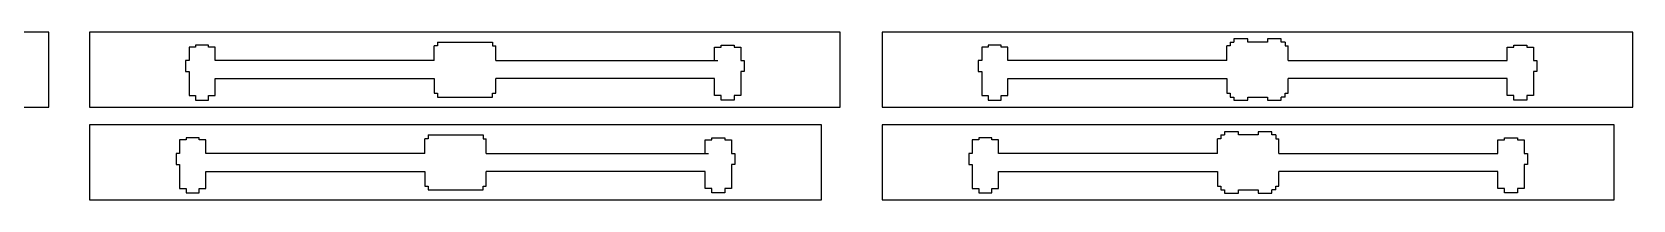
# Model space of a CAD drawing. Header units: millimetres. Extents: x -489 to 574, y -241 to 468.
# Drawn here: x 82.7 to 488.9, y 52.5 to 95.1 of the extents above; entities that cross this region are included whole.
import ezdxf

# ---------------------------------------------------------------- set-up
doc = ezdxf.new("R2010")
doc.units = ezdxf.units.MM
doc.layers.add('01_线宽0.15', color=7, linetype='Continuous')

msp = doc.modelspace()

# ---------------------------------------------------------------- linework, layer by layer
at = {"layer": '01_线宽0.15'}
for p, q in [((86.99, 95.06), (-103.51, 95.06)), ((86.99, 76.01), (86.99, 95.06)), ((287.8, 95.06), (97.3, 95.06)), ((97.3, 95.06), (97.3, 76.01)), ((287.8, 76.01), (287.8, 95.06)), ((488.93, 95.06), (298.43, 95.06)), ((298.43, 95.06), (298.43, 76.01)), ((488.93, 76.01), (488.93, 95.06)), ((124.22, 91.22), (122.55, 91.22)), ((122.55, 91.22), (122.55, 87.82)), ((127.52, 91.75), (124.22, 91.75)), ((124.22, 91.75), (124.22, 91.22)), ((127.52, 91.22), (127.52, 91.75)), ((129.2, 91.22), (127.52, 91.22)), ((129.2, 87.82), (129.2, 91.22)), ((185.56, 91.53), (184.75, 91.53)), ((184.75, 87.82), (184.75, 91.53)), ((185.56, 92.52), (199.53, 92.52)), ((185.56, 92.52), (185.56, 91.53)), ((199.53, 92.52), (199.53, 91.53)), ((199.53, 91.53), (200.35, 91.53)), ((200.35, 87.82), (200.35, 91.53)), ((255.9, 87.82), (255.9, 91.22)), ((255.9, 91.22), (257.57, 91.22)), ((257.57, 91.22), (257.57, 91.75)), ((257.57, 91.75), (260.87, 91.75)), ((260.87, 91.75), (260.87, 91.22)), ((260.87, 91.22), (262.55, 91.22)), ((262.55, 91.22), (262.55, 87.82)), ((325.35, 91.22), (323.67, 91.22)), ((323.67, 91.22), (323.67, 87.82)), ((328.65, 91.75), (325.35, 91.75)), ((325.35, 91.75), (325.35, 91.22)), ((328.65, 91.22), (328.65, 91.75)), ((330.33, 91.22), (328.65, 91.22)), ((330.33, 87.82), (330.33, 91.22)), ((386.69, 91.53), (385.88, 91.53)), ((385.88, 87.82), (385.88, 91.53)), ((386.69, 92.52), (386.69, 91.53)), ((386.69, 92.52), (387.67, 92.52)), ((391.17, 93.33), (387.67, 93.33)), ((387.67, 93.33), (387.67, 92.52)), ((391.17, 92.52), (391.17, 93.33)), ((396.18, 92.52), (391.17, 92.52)), ((399.68, 93.33), (396.18, 93.33)), ((396.18, 93.33), (396.18, 92.52)), ((399.68, 92.52), (399.68, 93.33)), ((400.66, 92.52), (399.68, 92.52)), ((400.66, 92.52), (400.66, 91.53)), ((400.66, 91.53), (401.47, 91.53)), ((401.47, 87.82), (401.47, 91.53)), ((457.02, 87.82), (457.02, 91.22)), ((457.02, 91.22), (458.7, 91.22)), ((458.7, 91.22), (458.7, 91.75)), ((458.7, 91.75), (462, 91.75)), ((462, 91.75), (462, 91.22)), ((462, 91.22), (463.68, 91.22)), ((463.68, 91.22), (463.68, 87.82)), ((122.55, 87.82), (121.66, 87.82)), ((121.66, 87.82), (121.66, 85.02)), ((184.75, 87.82), (129.2, 87.82)), ((200.35, 87.82), (256.71, 87.82)), ((262.55, 87.82), (263.44, 87.82)), ((263.44, 87.82), (263.44, 85.02)), ((323.67, 87.82), (322.79, 87.82)), ((322.79, 87.82), (322.79, 85.02)), ((385.88, 87.82), (330.33, 87.82)), ((401.47, 87.82), (457.02, 87.82)), ((463.68, 87.82), (464.57, 87.82)), ((464.57, 87.82), (464.57, 85.02)), ((121.66, 85.02), (122.55, 85.02)), ((122.55, 85.02), (122.55, 78.93)), ((129.2, 78.93), (129.2, 83.24)), ((129.2, 83.24), (184.75, 83.24)), ((184.75, 83.24), (184.75, 79.53)), ((255.9, 83.24), (200.35, 83.24)), ((200.35, 79.53), (200.35, 83.24)), ((255.9, 78.93), (255.9, 83.24)), ((263.44, 85.02), (262.55, 85.02)), ((262.55, 85.02), (262.55, 78.93)), ((322.79, 85.02), (323.67, 85.02)), ((323.67, 85.02), (323.67, 78.93)), ((330.33, 78.93), (330.33, 83.24)), ((330.33, 83.24), (385.88, 83.24)), ((385.88, 83.24), (385.88, 79.53)), ((401.47, 79.53), (401.47, 83.24)), ((457.02, 83.24), (401.47, 83.24)), ((457.02, 78.93), (457.02, 83.24)), ((464.57, 85.02), (463.68, 85.02)), ((463.68, 85.02), (463.68, 78.93)), ((122.55, 78.93), (124.22, 78.93)), ((124.22, 78.93), (124.22, 77.78)), ((124.22, 77.78), (127.52, 77.78)), ((127.52, 77.78), (127.52, 78.93)), ((127.52, 78.93), (129.2, 78.93)), ((184.75, 79.53), (185.56, 79.53)), ((185.56, 79.53), (185.56, 78.55)), ((185.56, 78.55), (199.53, 78.55)), ((199.53, 78.55), (199.53, 79.53)), ((199.53, 79.53), (200.35, 79.53)), ((257.57, 78.93), (255.9, 78.93)), ((257.57, 77.78), (257.57, 78.93)), ((260.87, 77.78), (257.57, 77.78)), ((262.55, 78.93), (260.87, 78.93)), ((260.87, 78.93), (260.87, 77.78)), ((323.67, 78.93), (325.35, 78.93)), ((325.35, 78.93), (325.35, 77.78)), ((325.35, 77.78), (328.65, 77.78)), ((328.65, 77.78), (328.65, 78.93)), ((328.65, 78.93), (330.33, 78.93)), ((385.88, 79.53), (386.69, 79.53)), ((386.69, 79.53), (386.69, 78.55)), ((386.69, 78.55), (387.67, 78.55)), ((387.67, 78.55), (387.67, 77.73)), ((387.67, 77.73), (391.17, 77.73)), ((391.17, 77.73), (391.17, 78.55)), ((391.17, 78.55), (396.18, 78.55)), ((396.18, 78.55), (396.18, 77.73)), ((396.18, 77.73), (399.68, 77.73)), ((399.68, 77.73), (399.68, 78.55)), ((400.66, 78.55), (399.68, 78.55)), ((400.66, 78.55), (400.66, 79.53)), ((400.66, 79.53), (401.47, 79.53)), ((458.7, 78.93), (457.02, 78.93)), ((458.7, 77.78), (458.7, 78.93)), ((462, 77.78), (458.7, 77.78)), ((463.68, 78.93), (462, 78.93)), ((462, 78.93), (462, 77.78)), ((-103.51, 76.01), (86.99, 76.01)), ((97.3, 76.01), (287.8, 76.01)), ((298.43, 76.01), (488.93, 76.01)), ((283.04, 71.51), (97.3, 71.51)), ((97.3, 71.51), (97.3, 52.46)), ((283.04, 52.46), (283.04, 71.51)), ((484.16, 71.51), (298.43, 71.51)), ((298.43, 71.51), (298.43, 52.46)), ((388.79, 69.78), (385.29, 69.78)), ((385.29, 69.78), (385.29, 68.97)), ((388.79, 68.97), (388.79, 69.78)), ((397.3, 69.78), (393.8, 69.78)), ((393.8, 69.78), (393.8, 68.97)), ((397.3, 68.97), (397.3, 69.78)), ((484.16, 52.46), (484.16, 71.51)), ((121.84, 67.67), (120.16, 67.67)), ((120.16, 67.67), (120.16, 64.27)), ((125.14, 68.2), (121.84, 68.2)), ((121.84, 68.2), (121.84, 67.67)), ((125.14, 67.67), (125.14, 68.2)), ((126.82, 67.67), (125.14, 67.67)), ((126.82, 64.27), (126.82, 67.67)), ((183.18, 67.98), (182.37, 67.98)), ((182.37, 64.27), (182.37, 67.98)), ((183.18, 68.97), (197.15, 68.97)), ((183.18, 68.97), (183.18, 67.98)), ((197.15, 68.97), (197.15, 67.98)), ((197.15, 67.98), (197.97, 67.98)), ((197.97, 64.27), (197.97, 67.98)), ((253.51, 64.27), (253.51, 67.67)), ((253.51, 67.67), (255.19, 67.67)), ((255.19, 67.67), (255.19, 68.2)), ((255.19, 68.2), (258.49, 68.2)), ((258.49, 68.2), (258.49, 67.67)), ((258.49, 67.67), (260.17, 67.67)), ((260.17, 67.67), (260.17, 64.27)), ((322.97, 67.67), (321.29, 67.67)), ((321.29, 67.67), (321.29, 64.27)), ((326.27, 68.2), (322.97, 68.2)), ((322.97, 68.2), (322.97, 67.67)), ((326.27, 67.67), (326.27, 68.2)), ((327.95, 67.67), (326.27, 67.67)), ((327.95, 64.27), (327.95, 67.67)), ((384.31, 67.98), (383.5, 67.98)), ((383.5, 64.27), (383.5, 67.98)), ((384.31, 68.97), (384.31, 67.98)), ((384.31, 68.97), (385.29, 68.97)), ((393.8, 68.97), (388.79, 68.97)), ((398.28, 68.97), (397.3, 68.97)), ((398.28, 68.97), (398.28, 67.98)), ((398.28, 67.98), (399.09, 67.98)), ((399.09, 64.27), (399.09, 67.98)), ((454.64, 64.27), (454.64, 67.67)), ((454.64, 67.67), (456.32, 67.67)), ((456.32, 67.67), (456.32, 68.2)), ((456.32, 68.2), (459.62, 68.2)), ((459.62, 68.2), (459.62, 67.67)), ((459.62, 67.67), (461.3, 67.67)), ((461.3, 67.67), (461.3, 64.27)), ((120.16, 64.27), (119.28, 64.27)), ((119.28, 64.27), (119.28, 61.47)), ((119.28, 61.47), (120.16, 61.47)), ((120.16, 61.47), (120.16, 55.38)), ((182.37, 64.27), (126.82, 64.27)), ((197.97, 64.27), (254.33, 64.27)), ((260.17, 64.27), (261.06, 64.27)), ((261.06, 61.47), (260.17, 61.47)), ((260.17, 61.47), (260.17, 55.38)), ((261.06, 64.27), (261.06, 61.47)), ((321.29, 64.27), (320.4, 64.27)), ((320.4, 64.27), (320.4, 61.47)), ((320.4, 61.47), (321.29, 61.47)), ((321.29, 61.47), (321.29, 55.38)), ((383.5, 64.27), (327.95, 64.27)), ((399.09, 64.27), (454.64, 64.27)), ((461.3, 64.27), (462.19, 64.27)), ((462.19, 61.47), (461.3, 61.47)), ((461.3, 61.47), (461.3, 55.38)), ((462.19, 64.27), (462.19, 61.47)), ((126.82, 55.38), (126.82, 59.69)), ((126.82, 59.69), (182.37, 59.69)), ((182.37, 59.69), (182.37, 55.98)), ((253.51, 59.69), (197.97, 59.69)), ((197.97, 55.98), (197.97, 59.69)), ((253.51, 55.38), (253.51, 59.69)), ((327.95, 55.38), (327.95, 59.69)), ((327.95, 59.69), (383.5, 59.69)), ((383.5, 59.69), (383.5, 55.98)), ((399.09, 55.98), (399.09, 59.69)), ((454.64, 59.69), (399.09, 59.69)), ((454.64, 55.38), (454.64, 59.69)), ((120.16, 55.38), (121.84, 55.38)), ((121.84, 55.38), (121.84, 54.23)), ((121.84, 54.23), (125.14, 54.23)), ((125.14, 54.23), (125.14, 55.38)), ((125.14, 55.38), (126.82, 55.38)), ((182.37, 55.98), (183.18, 55.98)), ((183.18, 55.98), (183.18, 55)), ((183.18, 55), (197.15, 55)), ((197.15, 55), (197.15, 55.98)), ((197.15, 55.98), (197.97, 55.98)), ((255.19, 55.38), (253.51, 55.38)), ((255.19, 54.23), (255.19, 55.38)), ((258.49, 54.23), (255.19, 54.23)), ((260.17, 55.38), (258.49, 55.38)), ((258.49, 55.38), (258.49, 54.23)), ((321.29, 55.38), (322.97, 55.38)), ((322.97, 55.38), (322.97, 54.23)), ((322.97, 54.23), (326.27, 54.23)), ((326.27, 54.23), (326.27, 55.38)), ((326.27, 55.38), (327.95, 55.38)), ((383.5, 55.98), (384.31, 55.98)), ((384.31, 55.98), (384.31, 55)), ((384.31, 55), (385.29, 55)), ((385.29, 55), (385.29, 54.18)), ((385.29, 54.18), (388.79, 54.18)), ((388.79, 54.18), (388.79, 55)), ((388.79, 55), (393.8, 55)), ((393.8, 55), (393.8, 54.18)), ((393.8, 54.18), (397.3, 54.18)), ((397.3, 54.18), (397.3, 55)), ((398.28, 55), (397.3, 55)), ((398.28, 55), (398.28, 55.98)), ((398.28, 55.98), (399.09, 55.98)), ((456.32, 55.38), (454.64, 55.38)), ((456.32, 54.23), (456.32, 55.38)), ((459.62, 54.23), (456.32, 54.23)), ((461.3, 55.38), (459.62, 55.38)), ((459.62, 55.38), (459.62, 54.23)), ((97.3, 52.46), (283.04, 52.46)), ((298.43, 52.46), (484.16, 52.46))]:
    msp.add_line(p, q, dxfattribs=at)

doc.saveas('drawing.dxf')
